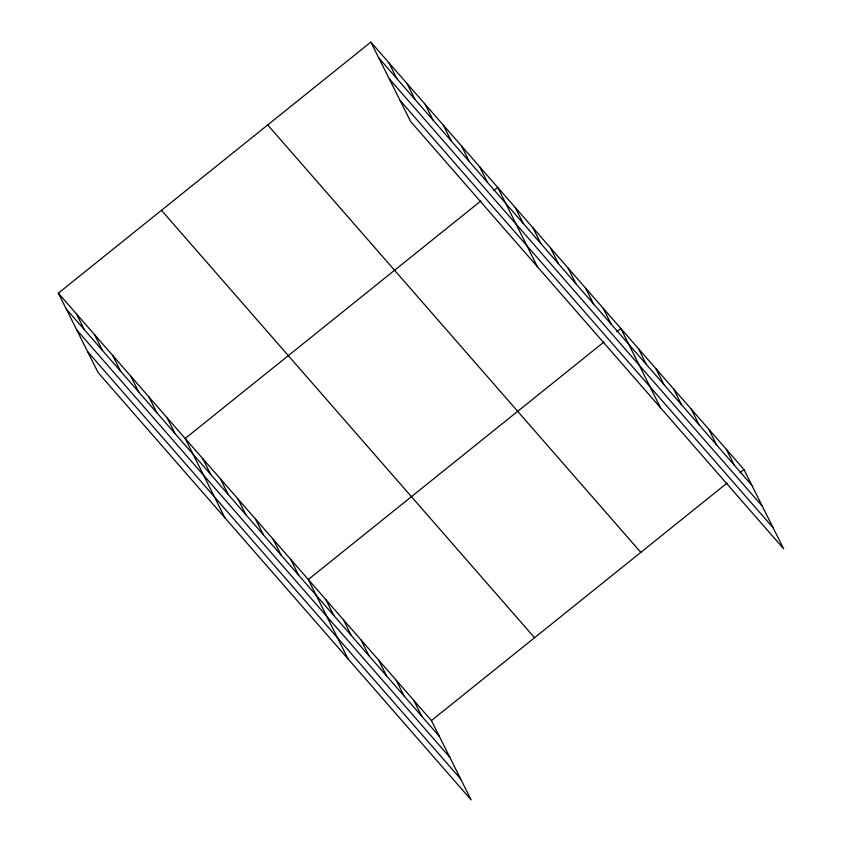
<?xml version="1.0" encoding="UTF-8"?>
<svg xmlns="http://www.w3.org/2000/svg" width="842" height="842" viewBox="0 0 842 842"><rect width="100%" height="100%" fill="white"/><g stroke="black" fill="none" stroke-linecap="round" stroke-linejoin="round"><path stroke-width="1.26" d="M58.33 293.163L431.43 720.573L471.152 799.9L98.051 372.49L58.33 293.163L370.848 42.1L743.949 469.51L783.67 548.837L410.57 121.427L370.848 42.1M480.845 200.964L185.187 438.482L224.909 517.809M493.738 190.608L497.706 187.419L537.428 266.746M603.967 342.01L308.309 579.528L348.03 658.854M616.86 331.653L620.828 328.464L660.549 407.791M431.43 720.573L727.088 483.055M739.981 472.699L743.949 469.51M378.753 57.877L751.843 485.287M389.257 78.843L762.347 506.252M400.076 100.451L773.167 527.86M267.714 124.953L640.815 552.363M161.464 210.311L534.554 637.72M66.234 308.94L439.324 736.35M76.727 329.917L449.828 757.326M87.547 351.524L460.648 778.924M726.362 449.365L734.256 465.131M708.764 429.209L716.668 444.986M691.177 409.065L699.081 424.842M673.589 388.909L681.494 404.686M656.002 368.764L663.906 384.541M638.415 348.609L646.309 364.386M603.24 308.319L611.134 324.086M585.643 288.164L593.547 303.941M568.055 268.019L575.96 283.796M550.468 247.864L558.372 263.641M532.881 227.719L540.785 243.496M515.293 207.564L523.187 223.34M479.582 166.663L487.476 182.44M461.458 145.898L469.362 161.675M443.334 125.142L451.238 140.919M425.221 104.376L433.114 120.153M407.096 83.621L414.99 99.398M388.972 62.855L396.877 78.632M413.832 700.428L421.737 716.205M396.245 680.273L404.149 696.05M378.658 660.128L386.562 675.905M361.071 639.973L368.975 655.75M343.483 619.828L351.377 635.605M325.896 599.683L333.79 615.449M290.711 559.383L298.615 575.16M273.124 539.227L281.028 555.004M255.536 519.082L263.441 534.859M237.949 498.927L245.853 514.704M220.362 478.782L228.256 494.559M202.775 458.637L210.668 474.404M167.063 417.727L174.957 433.504M148.939 396.961L156.844 412.738M130.815 376.206L138.72 391.983M112.691 355.44L120.595 371.217M94.578 334.684L102.471 350.461M76.454 313.929L84.347 329.696"/></g></svg>
